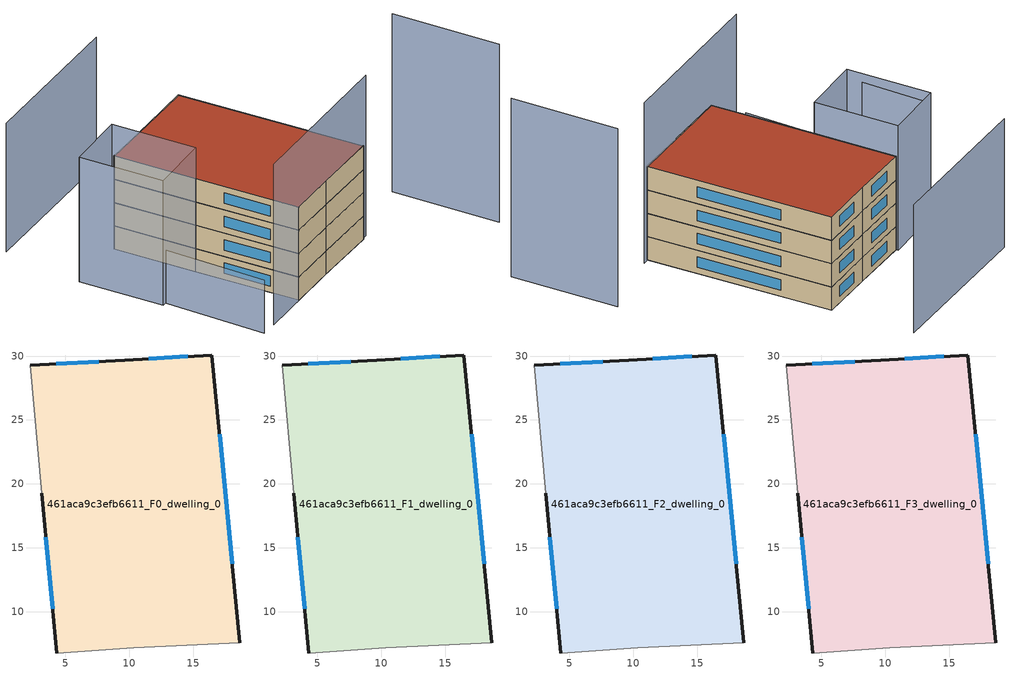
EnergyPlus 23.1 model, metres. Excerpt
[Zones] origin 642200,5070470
461aca9c3efb6611_F0_dwelling_0
 floor ground (EU_floor_Construction): 18.64,7.56 16.44,30.08 9.64,29.68 2.23,29.28 3.13,19.28 4.33,6.77 10.33,7.16 z0
 wall outside (EU_wall_Construction): 4.33,6.77 3.13,19.28 / 2.23,29.28 9.64,29.68 16.44,30.08 18.64,7.56 z0:3
 wall adiabatic (EU_wall_Construction): 3.13,19.28 2.23,29.28 / 18.64,7.56 10.33,7.16 4.33,6.77 z0:3
 window (EU_Window_Construction): 4,10.21 3.46,15.83 / 4.27,29.39 7.6,29.57 / 11.51,29.79 14.57,29.97 / 17.05,23.88 18.04,13.76 z0.83:2.17
461aca9c3efb6611_F1_dwelling_0
 floor to 461aca9c3efb6611_F0_dwelling_0 (EU_floor_Construction): 18.64,7.56 16.44,30.08 9.64,29.68 2.23,29.28 3.13,19.28 4.33,6.77 10.33,7.16 z3
 wall outside (EU_wall_Construction): 4.33,6.77 3.13,19.28 / 2.23,29.28 9.64,29.68 16.44,30.08 18.64,7.56 z3:6
 wall adiabatic (EU_wall_Construction): 3.13,19.28 2.23,29.28 / 18.64,7.56 10.33,7.16 4.33,6.77 z3:6
 window (EU_Window_Construction): 4,10.21 3.46,15.83 / 4.27,29.39 7.6,29.57 / 11.51,29.79 14.57,29.97 / 17.05,23.88 18.04,13.76 z3.83:5.17
461aca9c3efb6611_F2_dwelling_0
 floor to 461aca9c3efb6611_F1_dwelling_0 (EU_floor_Construction): 18.64,7.56 16.44,30.08 9.64,29.68 2.23,29.28 3.13,19.28 4.33,6.77 10.33,7.16 z6
 wall outside (EU_wall_Construction): 4.33,6.77 3.13,19.28 / 2.23,29.28 9.64,29.68 16.44,30.08 18.64,7.56 z6:9
 wall adiabatic (EU_wall_Construction): 3.13,19.28 2.23,29.28 / 18.64,7.56 10.33,7.16 4.33,6.77 z6:9
 window (EU_Window_Construction): 4,10.21 3.46,15.83 / 4.27,29.39 7.6,29.57 / 11.51,29.79 14.57,29.97 / 17.05,23.88 18.04,13.76 z6.83:8.17
461aca9c3efb6611_F3_dwelling_0
 floor to 461aca9c3efb6611_F2_dwelling_0 (EU_floor_Construction): 18.64,7.56 16.44,30.08 9.64,29.68 2.23,29.28 3.13,19.28 4.33,6.77 10.33,7.16 z9
 wall outside (EU_wall_Construction): 4.33,6.77 3.13,19.28 / 2.23,29.28 9.64,29.68 16.44,30.08 18.64,7.56 z9:12
 wall adiabatic (EU_wall_Construction): 3.13,19.28 2.23,29.28 / 18.64,7.56 10.33,7.16 4.33,6.77 z9:12
 window (EU_Window_Construction): 4,10.21 3.46,15.83 / 4.27,29.39 7.6,29.57 / 11.51,29.79 14.57,29.97 / 17.05,23.88 18.04,13.76 z9.83:11.17
 roof outside (EU_roof_Construction): 16.44,30.08 18.64,7.56 10.33,7.16 4.33,6.77 3.13,19.28 2.23,29.28 9.64,29.68 z12
shading: -1.26,6.4 19.34,7.76 z0:20.6; -4.07,20.64 -3.27,6.32 z0:6.8; 29.46,-2.96 28.36,10.13 z0:22.9; -4.45,18.6 -5.37,28.88 / -5.37,28.88 2.21,29.56 / 2.21,29.56 3.13,19.28 / 3.13,19.28 -4.45,18.6 z0:16; -5.02,28.9 -4.57,20.58 z0:14.9; 15.45,40.09 -4.53,38.89 z0:16.5
[Building]
EU S2 Campaign: North Axis=0; Terrain=City; Solar Distribution=FullExterior
[Site:Location]
Lyon-Bron: Latitude=45.75; Longitude=5; Time Zone=1; Elevation=198
[SizingPeriod:WeatherFileDays]
AnnualSizingPeriod: Begin Month=1; Begin Day of Month=1; End Month=12; End Day of Month=31; Day of Week for Start Day=Monday; Use Weather File Daylight Saving Period=No; Use Weather File Rain and Snow Indicators=No
[MATERIAL]
EU_InternalMass_Material: Roughness=MediumRough; Thickness=0.1; Conductivity=1; Density=1800; Specific Heat=900; Thermal Absorptance=0.9; Solar Absorptance=0.7; Visible Absorptance=0.7
[MATERIAL:NOMASS] Roughness=MediumRough; Thermal Absorptance=0.9; Solar Absorptance=0.7; Visible Absorptance=0.7
Name | Thermal Resistance
EU_wall_NoMass | 0.87146
EU_roof_NoMass | 0.842276
EU_floor_NoMass | 0.496999
[WINDOWMATERIAL:SIMPLEGLAZINGSYSTEM]
EU_Window_SimpleGlazing: UFactor=2.2525; Solar Heat Gain Coefficient=0.76; Visible Transmittance=0.76
[CONSTRUCTION]
EU_wall_Construction: EU_wall_NoMass
EU_roof_Construction: EU_roof_NoMass
EU_floor_Construction: EU_floor_NoMass
EU_InternalMass_Construction: EU_InternalMass_Material
EU_Window_Construction: EU_Window_SimpleGlazing
[ZONE] Type=1; Multiplier=1; Ceiling Height=autocalculate; Floor Area=autocalculate; Part of Total Floor Area=Yes
Name | Volume
461aca9c3efb6611_F0_dwelling_0 | 967.756
461aca9c3efb6611_F1_dwelling_0; 461aca9c3efb6611_F2_dwelling_0 | 967.755
461aca9c3efb6611_F3_dwelling_0 | 1935.51
[INTERNALMASS] Construction=EU_InternalMass_Construction; Surface Area=322.585
Name | Zone or ZoneList
461aca9c3efb6611_F0_dwelling_0_EU_InternalMass | 461aca9c3efb6611_F0_dwelling_0
461aca9c3efb6611_F1_dwelling_0_EU_InternalMass | 461aca9c3efb6611_F1_dwelling_0
461aca9c3efb6611_F2_dwelling_0_EU_InternalMass | 461aca9c3efb6611_F2_dwelling_0
461aca9c3efb6611_F3_dwelling_0_EU_InternalMass | 461aca9c3efb6611_F3_dwelling_0
[OTHEREQUIPMENT] Fuel Type=Electricity; Design Level Calculation Method=Watts/Area; Power per Zone Floor Area=1; Fraction Latent=0; Fraction Radiant=0; Fraction Lost=0; Carbon Dioxide Generation Rate=0; EndUse Subcategory=EU_Step8_InternalGains
Name | Zone or ZoneList or Space or SpaceList | Schedule
EU_Step8_InternalGain_461aca9c3efb6611_F0_dwelling_0_f000 | 461aca9c3efb6611_F0_dwelling_0 | EU_Step8_GainSchedule_461aca9c3efb6611_F0_dwelling_0_f000
EU_Step8_InternalGain_461aca9c3efb6611_F1_dwelling_0_f000 | 461aca9c3efb6611_F1_dwelling_0 | EU_Step8_GainSchedule_461aca9c3efb6611_F1_dwelling_0_f000
EU_Step8_InternalGain_461aca9c3efb6611_F2_dwelling_0_f000 | 461aca9c3efb6611_F2_dwelling_0 | EU_Step8_GainSchedule_461aca9c3efb6611_F2_dwelling_0_f000
EU_Step8_InternalGain_461aca9c3efb6611_F3_dwelling_0_f000 | 461aca9c3efb6611_F3_dwelling_0 | EU_Step8_GainSchedule_461aca9c3efb6611_F3_dwelling_0_f000
[ZONEVENTILATION:DESIGNFLOWRATE] Schedule=EU_AlwaysOn; Design Flow Rate Calculation Method=AirChanges/Hour; Air Changes per Hour=0.425; Ventilation Type=Natural; Fan Pressure Rise=0; Fan Total Efficiency=1; Constant Term Coefficient=1; Temperature Term Coefficient=0; Velocity Term Coefficient=0; Velocity Squared Term Coefficient=0; Minimum Indoor Temperature=-100; Maximum Indoor Temperature=100; Delta Temperature=-100; Minimum Outdoor Temperature=-100; Maximum Outdoor Temperature=100; Maximum Wind Speed=40
Name | Zone or ZoneList or Space or SpaceList
EU_ConstantAir_461aca9c3efb6611_F0_dwelling_0 | 461aca9c3efb6611_F0_dwelling_0
EU_ConstantAir_461aca9c3efb6611_F1_dwelling_0 | 461aca9c3efb6611_F1_dwelling_0
EU_ConstantAir_461aca9c3efb6611_F2_dwelling_0 | 461aca9c3efb6611_F2_dwelling_0
EU_ConstantAir_461aca9c3efb6611_F3_dwelling_0 | 461aca9c3efb6611_F3_dwelling_0
[HVACTEMPLATE:THERMOSTAT] Constant Heating Setpoint=20; Constant Cooling Setpoint=50
EU_HeatOnly_461aca9c3efb6611_F0_dwelling_0; EU_HeatOnly_461aca9c3efb6611_F1_dwelling_0; EU_HeatOnly_461aca9c3efb6611_F2_dwelling_0; EU_HeatOnly_461aca9c3efb6611_F3_dwelling_0
[HVACTEMPLATE:ZONE:IDEALLOADSAIRSYSTEM] System Availability Schedule=EU_AlwaysOn; Maximum Heating Supply Air Temperature=50; Minimum Cooling Supply Air Temperature=13; Maximum Heating Supply Air Humidity Ratio=0.0156; Minimum Cooling Supply Air Humidity Ratio=0.0077; Heating Limit=NoLimit; Cooling Limit=NoLimit; Heating Availability Schedule=EU_AlwaysOn; Cooling Availability Schedule=EU_CoolingOff; Dehumidification Control Type=ConstantSensibleHeatRatio; Cooling Sensible Heat Ratio=0.7; Dehumidification Setpoint=60; Humidification Control Type=None; Humidification Setpoint=30; Outdoor Air Method=None; Outdoor Air Flow Rate per Person=0.00944; Outdoor Air Flow Rate per Zone Floor Area=0; Outdoor Air Flow Rate per Zone=0; Demand Controlled Ventilation Type=None; Outdoor Air Economizer Type=NoEconomizer; Heat Recovery Type=None; Sensible Heat Recovery Effectiveness=0.7; Latent Heat Recovery Effectiveness=0.65
Name | Template Thermostat
461aca9c3efb6611_F0_dwelling_0 | EU_HeatOnly_461aca9c3efb6611_F0_dwelling_0
461aca9c3efb6611_F1_dwelling_0 | EU_HeatOnly_461aca9c3efb6611_F1_dwelling_0
461aca9c3efb6611_F2_dwelling_0 | EU_HeatOnly_461aca9c3efb6611_F2_dwelling_0
461aca9c3efb6611_F3_dwelling_0 | EU_HeatOnly_461aca9c3efb6611_F3_dwelling_0
[SIZING:ZONE] Zone Cooling Design Supply Air Temperature Input Method=SupplyAirTemperature; Zone Cooling Design Supply Air Temperature=13; Zone Heating Design Supply Air Temperature Input Method=SupplyAirTemperature; Zone Heating Design Supply Air Temperature=50; Zone Cooling Design Supply Air Humidity Ratio=0.008; Zone Heating Design Supply Air Humidity Ratio=0.008; Cooling Design Air Flow Method=DesignDay; Cooling Design Air Flow Rate=0; Cooling Minimum Air Flow per Zone Floor Area=0.000762; Cooling Minimum Air Flow=0; Cooling Minimum Air Flow Fraction=0.2; Heating Design Air Flow Method=DesignDay; Heating Design Air Flow Rate=0; Heating Maximum Air Flow per Zone Floor Area=0.002032; Heating Maximum Air Flow=0.141576; Heating Maximum Air Flow Fraction=0.3; Account for Dedicated Outdoor Air System=No; Dedicated Outdoor Air System Control Strategy=NeutralSupplyAir; Dedicated Outdoor Air Low Setpoint Temperature for Design=autosize; Dedicated Outdoor Air High Setpoint Temperature for Design=autosize; Zone Load Sizing Method=Sensible Load Only No Latent Load; Zone Latent Cooling Design Supply Air Humidity Ratio Input Method=HumidityRatioDifference; Zone Cooling Design Supply Air Humidity Ratio Difference=0.005; Zone Latent Heating Design Supply Air Humidity Ratio Input Method=HumidityRatioDifference; Zone Humidification Design Supply Air Humidity Ratio Difference=0.005
461aca9c3efb6611_F0_dwelling_0; 461aca9c3efb6611_F1_dwelling_0; 461aca9c3efb6611_F2_dwelling_0; 461aca9c3efb6611_F3_dwelling_0
[SCHEDULE:CONSTANT]
Name | Hourly Value
EU_AlwaysOn | 1
EU_CoolingOff | 0
[SCHEDULE:FILE] Column Number=1; Rows to Skip at Top=0; Number of Hours of Data=8760; Column Separator=Comma; Interpolate to Timestep=No; Minutes per Item=60; Adjust Schedule for Daylight Savings=Yes
Name | File
EU_Step8_GainSchedule_461aca9c3efb6611_F0_dwelling_0_f000 | ../../schedules/461aca9c3efb6611/461aca9c3efb6611_F0_dwelling_0_f000_gain.csv
EU_Step8_GainSchedule_461aca9c3efb6611_F1_dwelling_0_f000 | ../../schedules/461aca9c3efb6611/461aca9c3efb6611_F1_dwelling_0_f000_gain.csv
EU_Step8_GainSchedule_461aca9c3efb6611_F2_dwelling_0_f000 | ../../schedules/461aca9c3efb6611/461aca9c3efb6611_F2_dwelling_0_f000_gain.csv
EU_Step8_GainSchedule_461aca9c3efb6611_F3_dwelling_0_f000 | ../../schedules/461aca9c3efb6611/461aca9c3efb6611_F3_dwelling_0_f000_gain.csv
